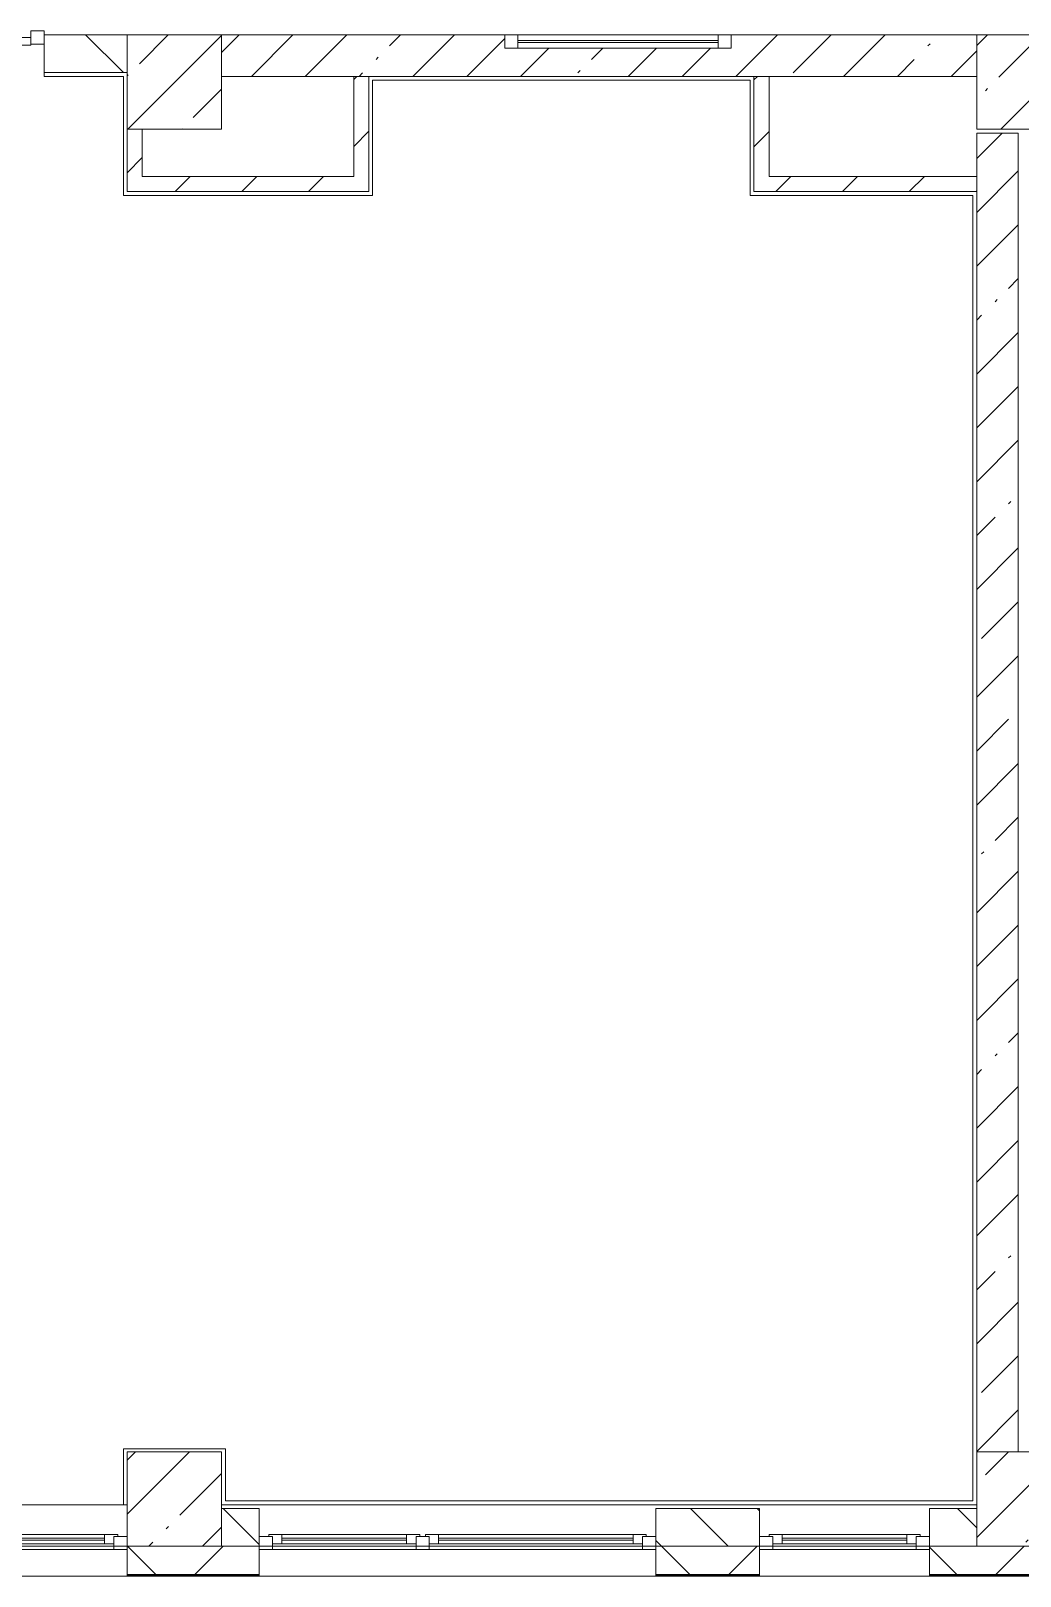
# Model space of a CAD drawing. Header units: millimetres. Extents: x -5507 to 191320, y -8553 to 29000.
# Drawn here: x 122740 to 127980, y -258 to 7921 of the extents above; entities that cross this region are included whole.
import ezdxf

# ---------------------------------------------------------------- set-up
doc = ezdxf.new("R2010")
doc.units = ezdxf.units.MM
doc.layers.add('A-FLOR-2', color=7, linetype='Continuous', lineweight=5, true_color=0xaaaaaa)
for name, color, linetype, lineweight in [('A-GLAZ-2', 7, 'Continuous', 5), ('A-GLAZ-CURT-1', 7, 'Continuous', 5), ('A-GLAZ-CWMG-1', 7, 'Continuous', 5), ('A-WALL', 7, 'Continuous', 9), ('A-WALL-4', 7, 'Continuous', 5), ('I-WALL-2', 7, 'Continuous', 5), ('S-COLS-2', 7, 'Continuous', 5)]:
    doc.layers.add(name, color=color, linetype=linetype, lineweight=lineweight)
pattern_1 = [(45, (62340, 0), (-285.1231, 285.1231), []), (45, (62625.1, 0), (-285.1231, 285.1231), [504.031, -100.806, 16.764, -84.042])]
pattern_2 = [(45, (62339.98, 0), (-176.7767, 176.7767), [])]

# ---------------------------------------------------------------- blocks, each defined once
blk = doc.blocks.new('BSC_Колонна _Прямоугольная - 500х500-V28-3_5_1_птичка')
at = {"layer": 'S-COLS-2'}
h = blk.add_hatch(dxfattribs=at)
h.set_pattern_fill('FP_45', color=256, style=0, pattern_type=2)
h.set_pattern_definition([(45, (-61160, -7650), (-285.1231, 285.1231), []), (45, (-60874.88, -7650), (-285.123, 285.123), [504.031, -100.806, 16.764, -84.042])])
h.paths.add_polyline_path([(250, -250), (250, 250), (-250, 250), (-250, -250)])
for p, q in [((250, 250), (-250, 250)), ((-250, 250), (-250, -250)), ((250, -250), (250, 250)), ((-250, -250), (250, -250))]:
    blk.add_line(p, q, dxfattribs=at)
blk = doc.blocks.new('BSC_Колонна _Прямоугольная - 500х500-V35-3_5_1_птичка')
at = {"layer": 'S-COLS-2'}
h = blk.add_hatch(dxfattribs=at)
h.set_pattern_fill('FP_52', color=256, style=0, pattern_type=2)
h.set_pattern_definition([(45, (-61160, -150), (-285.123, 285.123), []), (45, (-60874.88, -150), (-285.123, 285.123), [504.031, -100.806, 16.764, -84.042])])
h.paths.add_polyline_path([(250, -250), (250, 250), (-250, 250), (-250, -250)])
for p, q in [((250, 250), (-250, 250)), ((-250, 250), (-250, -250)), ((250, -250), (250, 250)), ((-250, -250), (250, -250))]:
    blk.add_line(p, q, dxfattribs=at)
blk = doc.blocks.new('BSC_Колонна _Прямоугольная - 500х500-V36-3_5_1_птичка')
at = {"layer": 'S-COLS-2'}
h = blk.add_hatch(dxfattribs=at)
h.set_pattern_fill('FP_53', color=256, style=0, pattern_type=2)
h.set_pattern_definition([(45, (-65660, -150), (-285.1231, 285.1231), []), (45, (-65374.88, -150), (-285.1231, 285.1231), [504.031, -100.806, 16.764, -84.042])])
h.paths.add_polyline_path([(250, -250), (250, 250), (-250, 250), (-250, -250)])
for p, q in [((250, 250), (-250, 250)), ((-250, 250), (-250, -250)), ((250, -250), (250, 250)), ((-250, -250), (250, -250))]:
    blk.add_line(p, q, dxfattribs=at)
blk = doc.blocks.new('BSC_Колонна _Прямоугольная - 500х500-V39-3_5_1_птичка')
at = {"layer": 'S-COLS-2'}
h = blk.add_hatch(dxfattribs=at)
h.set_pattern_fill('FP_56', color=256, style=0, pattern_type=2)
h.set_pattern_definition([(45, (-65660, -7650), (-285.1231, 285.1231), []), (45, (-65374.88, -7650), (-285.1231, 285.1231), [504.031, -100.806, 16.764, -84.042])])
h.paths.add_polyline_path([(250, -250), (250, 22), (220, 22), (220, 30), (250, 30), (250, 250), (-250, 250), (-250, -250), (220, -250)])
for p, q in [((220, 250), (-250, 250)), ((-250, 250), (-250, -250)), ((250, -250), (250, 22)), ((-250, -250), (250, -250))]:
    blk.add_line(p, q, dxfattribs=at)
blk = doc.blocks.new('120_Окно_СКБ_2Ст - 120_Окно_СКБ_2Ст 3100х2500 _мал_створка слева_ 2-22446355-3_5_1_птичка')
at = {"layer": 'A-GLAZ-2'}
for p, q in [((-1550, -127), (-1550, -57)), ((-1550, -57), (-1480, -57)), ((1550, -57), (-1550, -57)), ((-1480, -57), (-1480, -127)), ((650, -127), (650, -57)), ((650, -57), (720, -57)), ((720, -57), (720, -127)), ((1480, -127), (1480, -57)), ((1480, -57), (1550, -57)), ((1550, -57), (1550, -127)), ((-1480, -127), (-1550, -127)), ((-1550, -127), (-1500, -127)), ((-1480, -127), (-1500, -127)), ((-1500, -127), (-1500, -137)), ((-1500, -137), (670, -137)), ((670, -137), (-1500, -137)), ((650, -87), (-1480, -87)), ((-1480, -87), (-1480, -127)), ((-1430, -137), (-1430, -87)), ((-1430, -107), (600, -107)), ((600, -117), (-1430, -117)), ((600, -137), (600, -87)), ((650, -127), (650, -87)), ((720, -127), (650, -127)), ((670, -127), (650, -127)), ((670, -127), (700, -127)), ((670, -137), (670, -127)), ((720, -127), (700, -127)), ((700, -127), (700, -137)), ((700, -137), (1500, -137)), ((1500, -137), (700, -137)), ((1480, -87), (720, -87)), ((720, -87), (720, -127)), ((770, -137), (770, -87)), ((770, -107), (1430, -107)), ((1430, -117), (770, -117)), ((1430, -137), (1430, -87)), ((1480, -127), (1480, -87)), ((1550, -127), (1480, -127)), ((1500, -127), (1480, -127)), ((1500, -127), (1550, -127)), ((1500, -137), (1500, -127))]:
    blk.add_line(p, q, dxfattribs=at)
blk = doc.blocks.new('120_Окно_СКБ_1Ст - 120_Окно_СКБ_1Ст 900х2500_h_-V54-3_5_1_птичка')
at = {"layer": 'A-GLAZ-2'}
for p, q in [((-450, -127), (-450, -57)), ((-450, -57), (-380, -57)), ((450, -57), (-450, -57)), ((-380, -57), (-380, -127)), ((380, -127), (380, -57)), ((380, -57), (450, -57)), ((450, -57), (450, -127)), ((-380, -127), (-450, -127)), ((-450, -127), (-400, -127)), ((-380, -127), (-400, -127)), ((-400, -127), (-400, -137)), ((-400, -137), (400, -137)), ((400, -137), (-400, -137)), ((380, -87), (-380, -87)), ((-380, -87), (-380, -127)), ((-330, -137), (-330, -87)), ((-330, -107), (330, -107)), ((330, -117), (-330, -117)), ((330, -137), (330, -87)), ((380, -127), (380, -87)), ((450, -127), (380, -127)), ((400, -127), (380, -127)), ((400, -127), (450, -127)), ((400, -137), (400, -127))]:
    blk.add_line(p, q, dxfattribs=at)
blk = doc.blocks.new('120_Окно_СКБ_2Ст - 120_Окно_СКБ_2Ст 2100х2400 _мал створка справа_-V55-3_5_1_птичка')
at = {"layer": 'A-GLAZ-2'}
for p, q in [((-1050, -127), (-1050, -57)), ((-1050, -57), (-980, -57)), ((1050, -57), (-1050, -57)), ((-980, -57), (-980, -127)), ((150, -127), (150, -57)), ((150, -57), (220, -57)), ((220, -57), (220, -127)), ((980, -127), (980, -57)), ((980, -57), (1050, -57)), ((1050, -57), (1050, -127)), ((-980, -127), (-1050, -127)), ((-1050, -127), (-1000, -127)), ((-980, -127), (-1000, -127)), ((-1000, -127), (-1000, -137)), ((-1000, -137), (170, -137)), ((170, -137), (-1000, -137)), ((150, -87), (-980, -87)), ((-980, -87), (-980, -127)), ((-930, -137), (-930, -87)), ((-930, -107), (100, -107)), ((100, -117), (-930, -117)), ((100, -137), (100, -87)), ((150, -127), (150, -87)), ((220, -127), (150, -127)), ((170, -127), (150, -127)), ((170, -127), (200, -127)), ((170, -137), (170, -127)), ((220, -127), (200, -127)), ((200, -127), (200, -137)), ((200, -137), (1000, -137)), ((1000, -137), (200, -137)), ((980, -87), (220, -87)), ((220, -87), (220, -127)), ((270, -137), (270, -87)), ((270, -107), (930, -107)), ((930, -117), (270, -117)), ((930, -137), (930, -87)), ((980, -127), (980, -87)), ((1050, -127), (980, -127)), ((1000, -127), (980, -127)), ((1000, -127), (1050, -127)), ((1000, -137), (1000, -127))]:
    blk.add_line(p, q, dxfattribs=at)
blk = doc.blocks.new('Прямоугольный импост - 50 x 70 мм-V159-3_5_1_птичка')
at = {"layer": 'A-GLAZ-CWMG-1'}
for p, q in [((-70, 35), (0, 35)), ((-70, -35), (-70, 35)), ((0, 35), (0, -35)), ((0, -35), (-70, -35))]:
    blk.add_line(p, q, dxfattribs=at)
blk = doc.blocks.new('Системная панель - Стекло - 40мм-V169-3_5_1_птичка')
at = {"layer": 'A-GLAZ-CURT-1'}
h = blk.add_hatch(dxfattribs=at)
h.set_pattern_fill('FP_153', color=256, style=0, pattern_type=2)
h.set_pattern_definition([(45, (-60502.5, -7385.7), (-1414.214, 1414.214), [1000, -3000]), (45, (-61502.5, -7885.7), (-1414.214, 1414.214), [3000, -1000]), (45, (-59502.5, -8385.7), (-1414.214, 1414.214), [1000, -3000])])
h.paths.add_polyline_path([(397.5, -40), (397.5, 0), (-397.5, 0), (-397.5, -40), (-339.1, -40)])
for p, q in [((397.5, 0), (-397.5, 0)), ((-397.5, 0), (-397.5, -40)), ((397.5, -40), (397.5, 0)), ((-397.5, -40), (397.5, -40))]:
    blk.add_line(p, q, dxfattribs=at)
blk = doc.blocks.new('120_Окно_СКБ_1Ст - 120_Окно_СКБ_1Ст 400х1200 EI30-V172-3_5_1_птичка')
at = {"layer": 'A-GLAZ-2'}
for p, q in [((-600, 40), (-600, 110)), ((-600, 110), (-530, 110)), ((600, 110), (-600, 110)), ((-530, 110), (-530, 40)), ((530, 40), (530, 110)), ((530, 110), (600, 110)), ((600, 110), (600, 40)), ((-530, 40), (-600, 40)), ((-600, 40), (600, 40)), ((530, 80), (-530, 80)), ((530, 70), (-530, 70)), ((600, 40), (530, 40))]:
    blk.add_line(p, q, dxfattribs=at)

msp = doc.modelspace()

# ---------------------------------------------------------------- hatches: boundary and pattern name
at = {"layer": 'A-WALL-4'}
h = msp.add_hatch(dxfattribs=at)
h.set_pattern_fill('FP_64', color=256, style=0, pattern_type=2)
h.set_pattern_definition([(135, (62339.98, 0), (-176.7767, -176.7767), [])])
h.paths.add_polyline_path([(127596.5, -100), (127750, -100), (127750, 100), (127500, 100), (127500, -100)])
h.paths.add_polyline_path([(120150, -100), (120150, 100), (119250, 100), (119250, -100)])
h.paths.add_polyline_path([(123750, -100), (123950, -100), (123950, 100), (123750, 100), (123750, 42.9)])
h.paths.add_polyline_path([(126050, -100), (126600, -100), (126600, 100), (126050, 100)])
h.paths.add_polyline_path([(113350, -100), (113350, 100), (112600, 100), (112600, -100)])
h.paths.add_polyline_path([(110250, -100), (110500, -100), (110500, 100), (110250, 100), (110250, 5.7)])
h.paths.add_polyline_path([(106156.2, -100), (106650, -100), (106650, 100), (105750, 100), (105750, -100)])
h.paths.add_polyline_path([(114750, -100), (115000, -100), (115000, 100), (114750, 100), (114750, 33.3)])
h.paths.add_polyline_path([(117100, -100), (117850, -100), (117850, 100), (117100, 100)])
h.paths.add_polyline_path([(100830, -100), (100880, -100), (100880, 100), (100830, 100)])
h.paths.add_polyline_path([(103480, -100), (104100, -100), (104100, 100), (103480, 100)])
h.paths.add_polyline_path([(105000, -100), (105250, -100), (105250, 100), (105000, 100)])
h = msp.add_hatch(dxfattribs=at)
h.set_pattern_fill('FP_66', color=256, style=0, pattern_type=2)
h.set_pattern_definition([(45, (62340, 0), (-353.5534, 353.5534), []), (135, (62340, 0), (-353.5534, -353.5534), [])])
h.paths.add_polyline_path([(128250, -250), (128500, -250), (128500, -100), (127500, -100), (127500, -250), (127750, -250)])
h.paths.add_polyline_path([(138040, -250), (138040, -100), (133900, -100), (133900, -250), (137850.5, -250)])
h.paths.add_polyline_path([(129400, -250), (133000, -250), (133000, -100), (129400, -100)])
h.paths.add_polyline_path([(119250, -250), (120150, -250), (120150, -100), (118967.1, -100), (118967.1, -250), (119206.8, -250)])
h.paths.add_polyline_path([(126600, -250), (126600, -100), (126050, -100), (126050, -250)])
h.paths.add_polyline_path([(123950, -250), (123950, -100), (123250, -100), (123250, -250), (123867.7, -250)])
at = {"layer": 'I-WALL-2'}
h = msp.add_hatch(dxfattribs=at)
h.set_pattern_fill('FP_65', color=256, style=0, pattern_type=2)
h.set_pattern_definition([(135, (62340, 0), (-353.5534, -353.5534), [])])
h.paths.add_polyline_path([(122935.5, 7700), (123250, 7700), (123250, 7900), (122810, 7900), (122810, 7700)])
h.paths.add_polyline_path([(120310, 7700), (120310, 7900), (119250, 7900), (119250, 7700)])
h = msp.add_hatch(dxfattribs=at)
h.set_pattern_fill('FP_62', color=256, style=0, pattern_type=2)
h.set_pattern_definition(pattern_1)
h.paths.add_polyline_path([(124530, 7680), (127750, 7680), (127750, 7900), (126450, 7900), (126450, 7830), (125250, 7830), (125250, 7900), (123750, 7900), (123750, 7680), (124450, 7680)])
h = msp.add_hatch(dxfattribs=at)
h.set_pattern_fill('FP_67', color=256, style=0, pattern_type=2)
h.set_pattern_definition(pattern_2)
h.paths.add_polyline_path([(124530, 7150), (124530, 7680), (124450, 7680), (124450, 7150)])
h = msp.add_hatch(dxfattribs=at)
h.set_pattern_fill('FP_67', color=256, style=0, pattern_type=2)
h.set_pattern_definition(pattern_2)
h.paths.add_polyline_path([(126650, 7070), (126650, 7680), (126570, 7680), (126570, 7070)])
h = msp.add_hatch(dxfattribs=at)
h.set_pattern_fill('FP_67', color=256, style=0, pattern_type=2)
h.set_pattern_definition(pattern_2)
h.paths.add_polyline_path([(123330, 7150), (123330, 7400), (123250, 7400), (123250, 7150)])
h = msp.add_hatch(dxfattribs=at)
h.set_pattern_fill('FP_62', color=256, style=0, pattern_type=2)
h.set_pattern_definition(pattern_1)
h.paths.add_polyline_path([(127750, 400), (127970, 400), (127970, 7380), (127750, 7380), (127750, 809.7)])
h = msp.add_hatch(dxfattribs=at)
h.set_pattern_fill('FP_67', color=256, style=0, pattern_type=2)
h.set_pattern_definition(pattern_2)
h.paths.add_polyline_path([(124530, 7070), (124530, 7150), (123250, 7150), (123250, 7070)])
h = msp.add_hatch(dxfattribs=at)
h.set_pattern_fill('FP_67', color=256, style=0, pattern_type=2)
h.set_pattern_definition(pattern_2)
h.paths.add_polyline_path([(127750, 7070), (127750, 7150), (126650, 7150), (126650, 7070), (126664.3, 7070)])

# ---------------------------------------------------------------- linework, layer by layer
at = {"layer": 'A-FLOR-2'}
for p, q in [((122810, 7680), (122810, 7700)), ((123230, 7680), (122810, 7680)), ((123230, 7050), (123230, 7680)), ((126550, 7660), (124550, 7660)), ((124550, 7660), (124550, 7050)), ((126550, 7050), (126550, 7660)), ((124550, 7050), (123230, 7050)), ((127730, 7050), (126550, 7050)), ((127730, 140), (127730, 7050)), ((123230, 120), (123230, 415)), ((123230, 415), (123770, 415)), ((123770, 415), (123770, 140)), ((123770, 140), (127730, 140))]:
    msp.add_line(p, q, dxfattribs=at)
at = {"layer": 'A-WALL'}
for p, q in [((124530, 7680), (124450, 7680)), ((126650, 7680), (126570, 7680)), ((127750, 7070), (127750, 7150)), ((123750, -100), (123950, -100)), ((126050, -100), (126600, -100)), ((127750, -100), (127500, -100)), ((123250, -250), (123950, -250)), ((123250, -253), (123950, -253)), ((126050, -250), (126600, -250)), ((126050, -253), (126600, -253)), ((127500, -250), (128500, -250)), ((127500, -253), (128500, -253))]:
    msp.add_line(p, q, dxfattribs=at)
at = {"layer": 'A-WALL-4'}
for p, q in [((123950, 100), (123750, 100)), ((123950, -258), (123950, 100)), ((126600, 100), (126050, 100)), ((126050, 100), (126050, -258)), ((126600, -258), (126600, 100)), ((127750, 100), (127500, 100)), ((127500, 100), (127500, -258)), ((120150, -100), (123250, -100)), ((123250, -100), (123250, -258)), ((123950, -100), (126050, -100)), ((126600, -100), (127500, -100)), ((126600, -258), (113350, -258)), ((126600, -258), (138198, -258))]:
    msp.add_line(p, q, dxfattribs=at)
at = {"layer": 'I-WALL-2'}
for p, q in [((123250, 7900), (122810, 7900)), ((122810, 7900), (122810, 7700)), ((125250, 7900), (123750, 7900)), ((127750, 7900), (126450, 7900)), ((122810, 7700), (123250, 7700)), ((123750, 7680), (124450, 7680)), ((124450, 7680), (124450, 7150)), ((124530, 7070), (124530, 7680)), ((124530, 7680), (126570, 7680)), ((126570, 7680), (126570, 7070)), ((126650, 7150), (126650, 7680)), ((126650, 7680), (127750, 7680)), ((123250, 7400), (123250, 7070)), ((123330, 7150), (123330, 7400)), ((127750, 7380), (127750, 7150)), ((127970, 7380), (127750, 7380)), ((127970, 400), (127970, 7380)), ((124450, 7150), (123330, 7150)), ((127750, 7150), (126650, 7150)), ((123250, 7070), (124530, 7070)), ((126570, 7070), (127750, 7070)), ((127750, 7070), (127750, 400)), ((119250, 120), (123250, 120)), ((123750, 120), (127750, 120))]:
    msp.add_line(p, q, dxfattribs=at)

# ---------------------------------------------------------------- block references
at = {"layer": 'A-GLAZ-2'}
msp.add_blockref('120_Окно_СКБ_1Ст - 120_Окно_СКБ_1Ст 400х1200 EI30-V172-3_5_1_птичка', (125850, 7790), dxfattribs=at)
at = {"layer": 'A-GLAZ-2', "rotation": 180}
for name, p in [('120_Окно_СКБ_2Ст - 120_Окно_СКБ_2Ст 3100х2500 _мал_створка слева_ 2-22446355-3_5_1_птичка', (121700, -175)), ('120_Окно_СКБ_2Ст - 120_Окно_СКБ_2Ст 2100х2400 _мал створка справа_-V55-3_5_1_птичка', (125000, -175)), ('120_Окно_СКБ_1Ст - 120_Окно_СКБ_1Ст 900х2500_h_-V54-3_5_1_птичка', (127050, -175))]:
    msp.add_blockref(name, p, dxfattribs=at)
at = {"layer": 'A-GLAZ-CURT-1'}
msp.add_blockref('Системная панель - Стекло - 40мм-V169-3_5_1_птичка', (122342.5, 7885.7), dxfattribs=at)
at = {"layer": 'A-GLAZ-CWMG-1', "extrusion": (0, 0, -1), "rotation": 180}
msp.add_blockref('Прямоугольный импост - 50 x 70 мм-V159-3_5_1_птичка', (-122810, 7885.7), dxfattribs=at)
at = {"layer": 'S-COLS-2'}
for name, p in [('BSC_Колонна _Прямоугольная - 500х500-V28-3_5_1_птичка', (123500, 7650)), ('BSC_Колонна _Прямоугольная - 500х500-V39-3_5_1_птичка', (128000, 7650)), ('BSC_Колонна _Прямоугольная - 500х500-V35-3_5_1_птичка', (123500, 150)), ('BSC_Колонна _Прямоугольная - 500х500-V36-3_5_1_птичка', (128000, 150))]:
    msp.add_blockref(name, p, dxfattribs=at)

doc.saveas('drawing.dxf')
